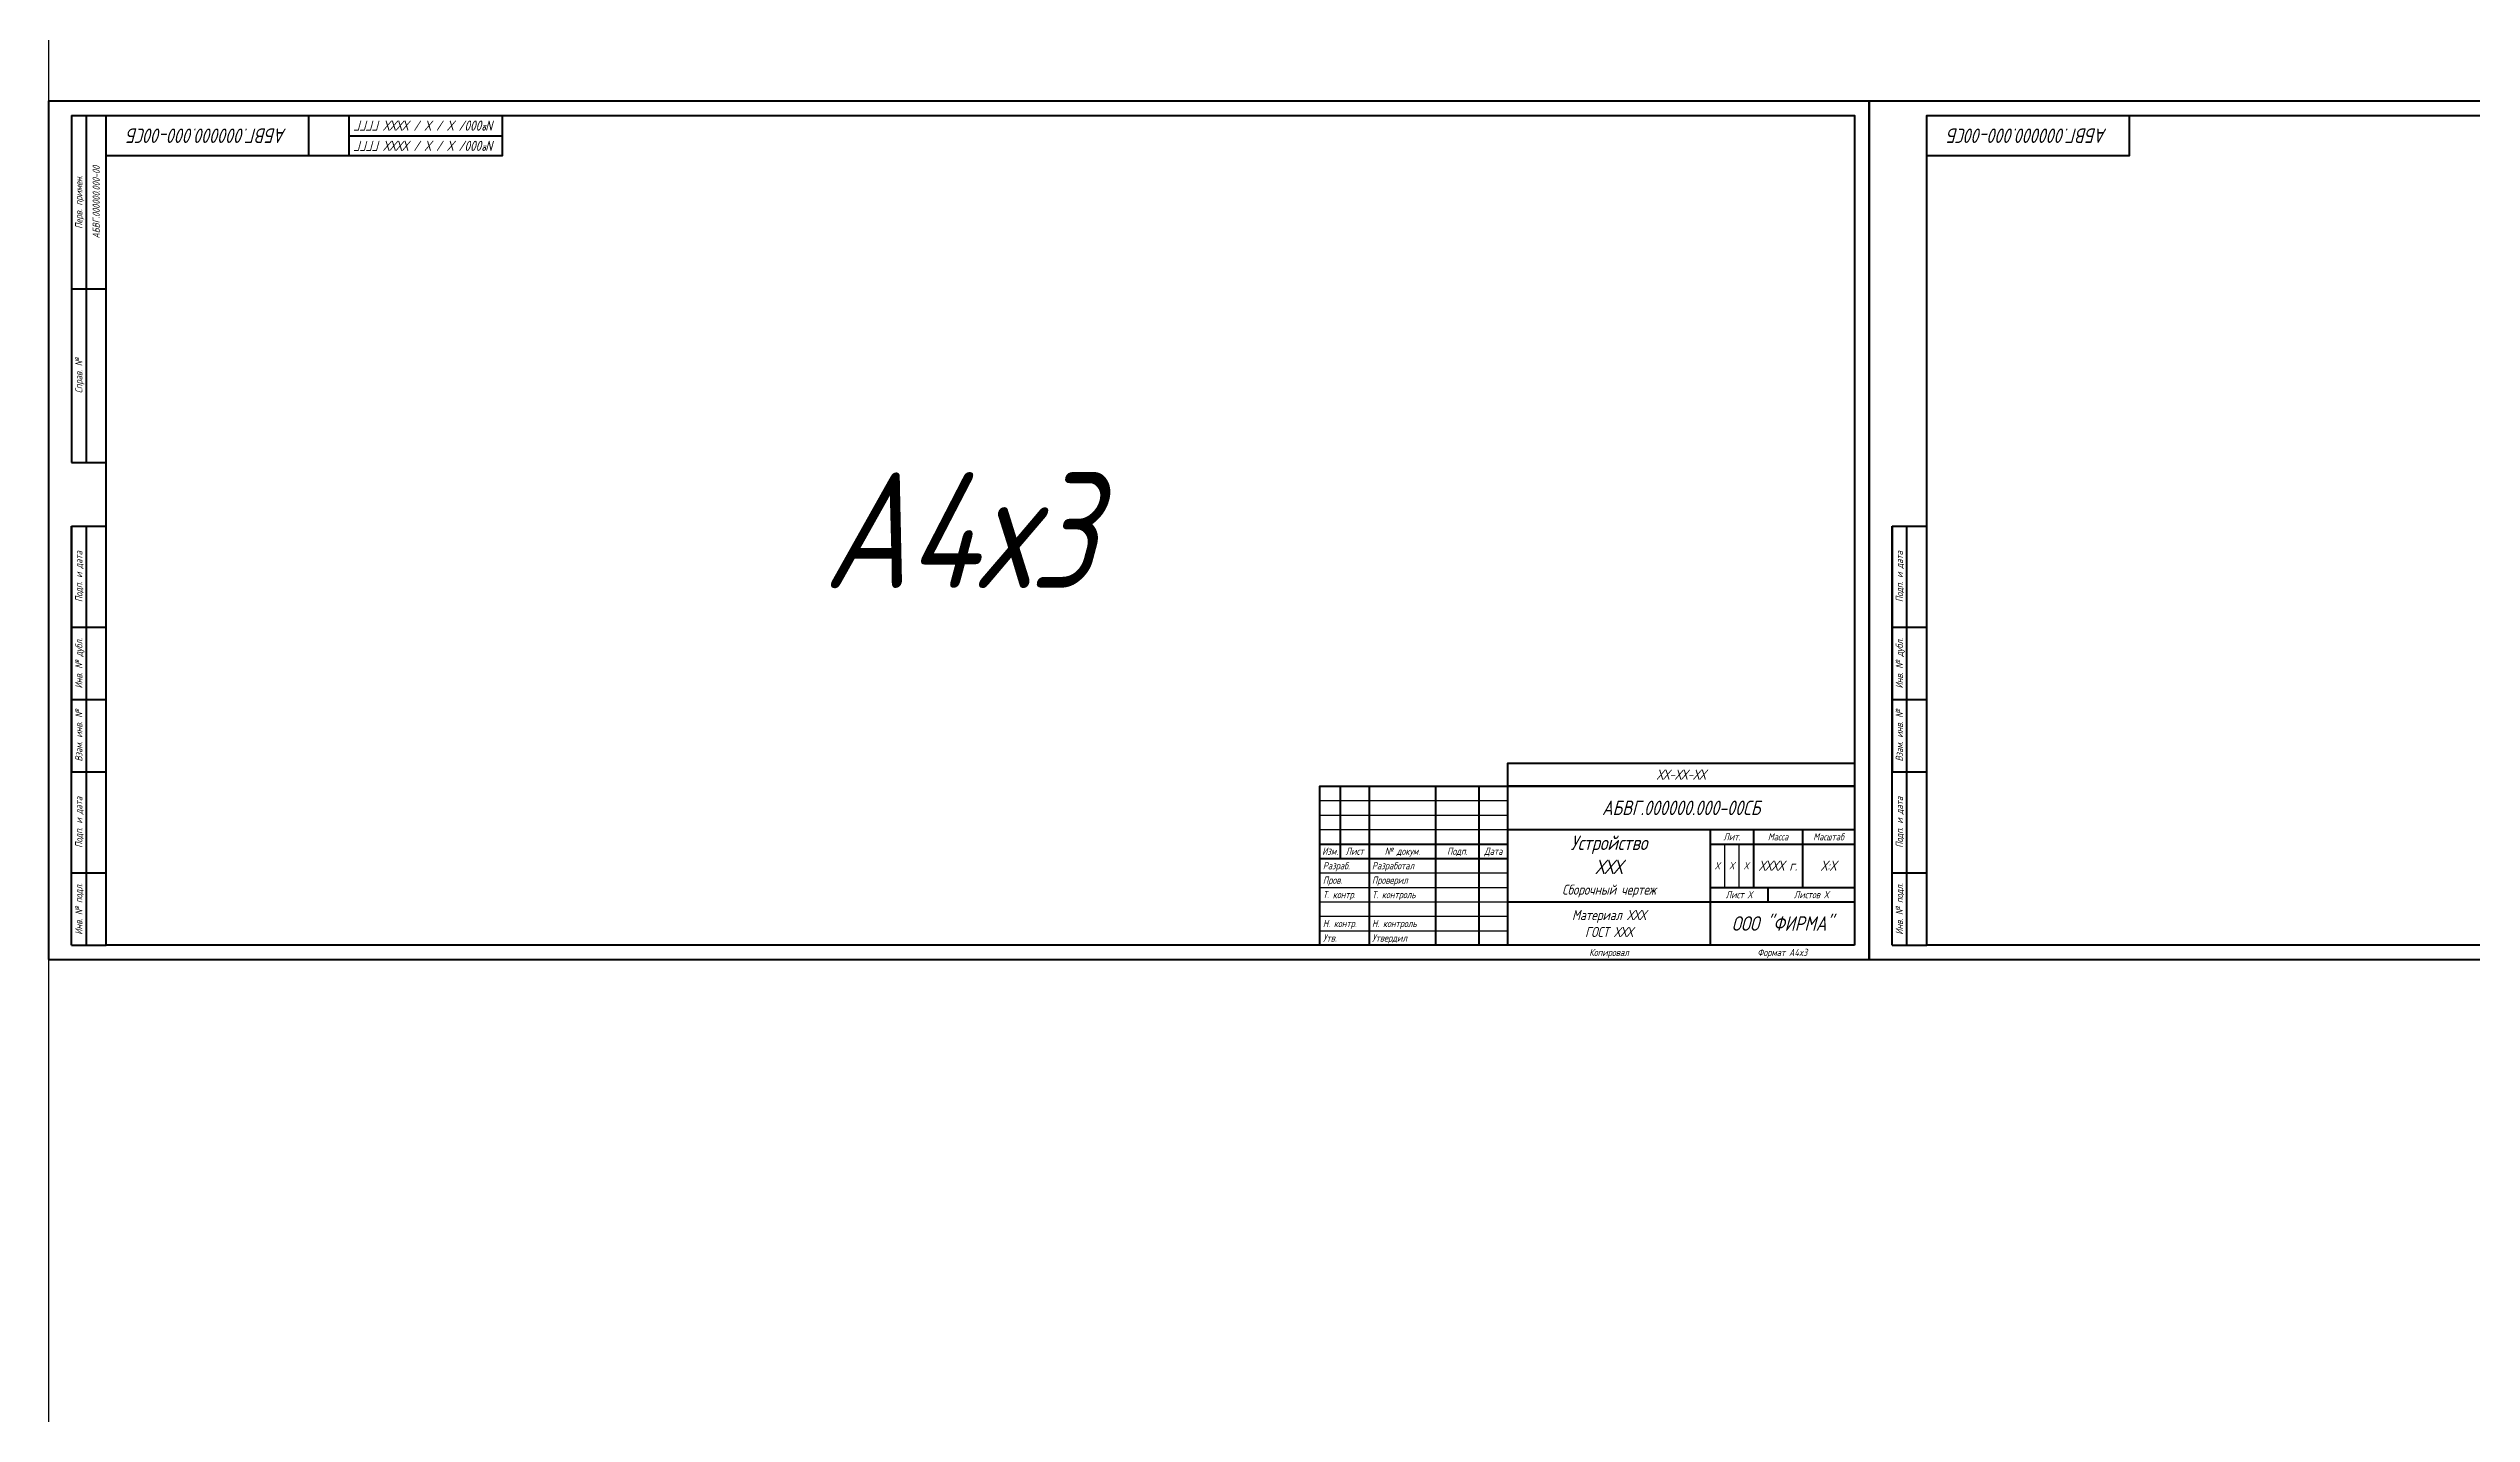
# Model space of a CAD drawing. Header units: inches. Extents: x 0 to 5320, y -3514 to 0.
# Drawn here: x 0 to 838, y -1345 to -873 of the extents above; entities that cross this region are included whole.
import ezdxf

# ---------------------------------------------------------------- set-up
doc = ezdxf.new("R2010")
doc.units = ezdxf.units.IN
doc.header["$MEASUREMENT"] = 0
doc.layers.get('Defpoints').update_dxf_attribs({"color": 30})
doc.styles.add('GOST_A_05.0', font='GOST_A.TTF', dxfattribs={"height": 5})
doc.styles.add('GOST_A_40.0', font='GOST_A.TTF', dxfattribs={"height": 40})
doc.styles.add('GOST_B_02.5', font='GOST_A.TTF', dxfattribs={"height": 2.5})
doc.styles.add('GOST_B_03.5', font='GOST_A.TTF', dxfattribs={"height": 3.5})

msp = doc.modelspace()

# ---------------------------------------------------------------- linework, layer by layer
for p, q in [((0, 0), (0, -3514)), ((480, -1128), (495, -1128))]:
    msp.add_line(p, q)
at = {"lineweight": 50}
for p, q in [((8, -896), (8, -1016)), ((8, -896), (20, -896)), ((13, -896), (13, -1016)), ((90, -896), (90, -910)), ((104, -896), (104, -910)), ((104, -903), (157, -903)), ((8, -956), (20, -956)), ((8, -1016), (20, -1016)), ((8, -1183), (8, -1038)), ((8, -1038), (8, -1123)), ((8, -1038), (20, -1038)), ((13, -1038), (13, -1183)), ((638, -1183), (638, -1038)), ((638, -1038), (638, -1123)), ((638, -1038), (650, -1038)), ((643, -1038), (643, -1183)), ((8, -1073), (20, -1073)), ((638, -1073), (650, -1073)), ((8, -1098), (20, -1098)), ((638, -1098), (650, -1098)), ((8, -1123), (20, -1123)), ((638, -1123), (650, -1123)), ((447, -1128), (447, -1153)), ((457, -1128), (457, -1183)), ((480, -1128), (480, -1183)), ((495, -1128), (495, -1183)), ((440, -1148), (505, -1148)), ((505, -1143), (625, -1143)), ((575, -1143), (575, -1183)), ((575, -1148), (625, -1148)), ((590, -1143), (590, -1163)), ((607, -1143), (607, -1163)), ((440, -1153), (505, -1153)), ((8, -1158), (20, -1158)), ((575, -1163), (625, -1163)), ((595, -1163), (595, -1168)), ((638, -1158), (650, -1158)), ((505, -1168), (625, -1168)), ((8, -1183), (20, -1183)), ((638, -1183), (650, -1183))]:
    msp.add_line(p, q, dxfattribs=at)
at = {"lineweight": 25}
for p, q in [((440, -1133), (505, -1133)), ((440, -1138), (505, -1138)), ((440, -1143), (505, -1143)), ((580, -1148), (580, -1163)), ((585, -1148), (585, -1163)), ((440, -1158), (505, -1158)), ((440, -1163), (505, -1163)), ((440, -1168), (505, -1168)), ((440, -1173), (505, -1173)), ((440, -1178), (505, -1178))]:
    msp.add_line(p, q, dxfattribs=at)
at = {"lineweight": 50}
for points in [[(625, -1183), (20, -1183), (20, -896), (625, -896)], [(20, -896), (157, -896), (157, -910), (20, -910)], [(1255, -1183), (650, -1183), (650, -896), (1255, -896)], [(650, -896), (720, -896), (720, -910), (650, -910)], [(625, -1128), (505, -1128), (505, -1120), (625, -1120)], [(625, -1183), (440, -1183), (440, -1128), (625, -1128)], [(625, -1183), (505, -1183), (505, -1128), (625, -1128)]]:
    msp.add_lwpolyline(points, close=True, dxfattribs=at)
at = {"layer": 'Defpoints', "lineweight": 50}
for points in [[(0, -1188), (630, -1188), (630, -891), (0, -891)], [(630, -1188), (1260, -1188), (1260, -891), (630, -891)]]:
    msp.add_lwpolyline(points, close=True, dxfattribs=at)

# ---------------------------------------------------------------- texts
at = {"color": 1, "lineweight": 13}
for s, insert, char_height, width, attachment_point, rotation, style in [('{\\fGOST type A|b0|i1|c204|p34;АБВГ.000000.000-00СБ}', (55, -903), 5, 70, 5, 180, 'GOST_A_05.0'), ('{\\fGOST type A|b0|i1|c204|p34;№000/ Х / Х / ХХХХ ГГГГ}', (130.5, -899.5), 3.5, 53, 5, 180, 'GOST_B_03.5'), ('{\\fGOST type A|b0|i1|c204|p34;№000/ Х / Х / ХХХХ ГГГГ}', (130.5, -906.5), 3.5, 53, 5, 180, 'GOST_B_03.5'), ('{\\fGOST type A|b0|i1|c204|p34;АБВГ.000000.000-00СБ}', (685, -903), 5, 70, 5, 180, 'GOST_A_05.0'), ('{\\fGOST type A|b0|i1|c204|p34;АБВГ.000000.000-00}', (15.25, -926), 2.5, 60, 2, 90, 'GOST_B_02.5')]:
    msp.add_mtext(s, dxfattribs=dict(at, insert=insert, char_height=char_height, width=width, attachment_point=attachment_point, rotation=rotation, style=style))
at = {"lineweight": 13, "char_height": 2.5, "attachment_point": 2, "rotation": 90, "style": 'GOST_B_02.5'}
for s, insert, width in [('{\\fGOST type A|b0|i1|c204|p34;Перв. примен.}', (9.25, -926), 60), ('{\\fGOST type A|b0|i1|c204|p34;Справ. №}', (9.25, -986), 60), ('{\\fGOST type A|b0|i1|c204|p34;Подп. и дата}', (9.25, -1055.5), 35), ('{\\fGOST type A|b0|i1|c204|p34;Подп. и дата}', (639.25, -1055.5), 35), ('{\\fGOST type A|b0|i1|c204|p34;Инв. № дубл.}', (9.25, -1085.5), 25), ('{\\fGOST type A|b0|i1|c204|p34;Инв. № дубл.}', (639.25, -1085.5), 25), ('{\\fGOST type A|b0|i1|c204|p34;Взам. инв. №}', (9.25, -1110.5), 25), ('{\\fGOST type A|b0|i1|c204|p34;Взам. инв. №}', (639.25, -1110.5), 25), ('{\\fGOST type A|b0|i1|c204|p34;Подп. и дата}', (9.25, -1140.5), 35), ('{\\fGOST type A|b0|i1|c204|p34;Подп. и дата}', (639.25, -1140.5), 35), ('{\\fGOST type A|b0|i1|c204|p34;Инв. № подл.}', (9.25, -1170.5), 25), ('{\\fGOST type A|b0|i1|c204|p34;Инв. № подл.}', (639.25, -1170.5), 25)]:
    msp.add_mtext(s, dxfattribs=dict(at, insert=insert, width=width))
at = {"color": 1, "lineweight": 13}
for s, insert, char_height, width, attachment_point, style in [('{\\fGOST type A|b0|i1|c204|p34;ХХ-ХХ-ХХ}', (565, -1124), 3.5, 120, 5, 'GOST_B_03.5'), ('{\\fGOST type A|b0|i1|c204|p34;АБВГ.000000.000-00СБ}', (565, -1135.5), 5, 120, 5, 'GOST_A_05.0'), ('{\\fGOST type A|b0|i1|c204|p34;Устройство\\PХХХ}', (540, -1151.75), 5, 70, 5, 'GOST_A_05.0'), ('{\\fGOST type A|b0|i1|c204|p34;Разработал}', (458, -1154.25), 2.5, 22, 1, 'GOST_B_02.5'), ('{\\fGOST type A|b0|i1|c204|p34;Х}', (577.5, -1155.5), 2.5, 5, 5, 'GOST_B_02.5'), ('{\\fGOST type A|b0|i1|c204|p34;Х}', (582.5, -1155.5), 2.5, 5, 5, 'GOST_B_02.5'), ('{\\fGOST type A|b0|i1|c204|p34;Х}', (587.5, -1155.5), 2.5, 5, 5, 'GOST_B_02.5'), ('{\\fGOST type A|b0|i1|c204|p34;ХХХХ г.}', (598.5, -1155.5), 3.5, 17, 5, 'GOST_B_03.5'), ('{\\fGOST type A|b0|i1|c204|p34;Х:Х}', (616, -1155.5), 3.5, 18, 5, 'GOST_B_03.5'), ('{\\fGOST type A|b0|i1|c204|p34;Проверил}', (458, -1159.25), 2.5, 22, 1, 'GOST_B_02.5'), ('{\\fGOST type A|b0|i1|c204|p34;Т. контроль}', (458, -1164.25), 2.5, 22, 1, 'GOST_B_02.5'), ('{\\fGOST type A|b0|i1|c204|p34;Лист Х}', (585, -1164.25), 2.5, 20, 2, 'GOST_B_02.5'), ('{\\fGOST type A|b0|i1|c204|p34;Листов Х}', (610, -1164.25), 2.5, 30, 2, 'GOST_B_02.5'), ('{\\fGOST type A|b0|i1|c204|p34;Материал ХХХ\\PГОСТ ХХХ}', (540, -1175.5), 3.5, 70, 5, 'GOST_B_03.5'), ('{\\fGOST type A|b0|i1|c204|p34;ООО "ФИРМА"}', (600, -1175.5), 5, 50, 5, 'GOST_A_05.0'), ('{\\fGOST type A|b0|i1|c204|p34;Утвердил}', (458, -1179.25), 2.5, 22, 1, 'GOST_B_02.5'), ('{\\fGOST type A|b0|i1|c204|p34;Н. контроль}', (458, -1174.25), 2.5, 22, 1, 'GOST_B_02.5')]:
    msp.add_mtext(s, dxfattribs=dict(at, insert=insert, char_height=char_height, width=width, attachment_point=attachment_point, style=style))
at = {"lineweight": 13}
for s, insert, char_height, width, attachment_point, style in [('{\\fGOST type A|b0|i1|c204|p34;Лит.}', (582.5, -1144.25), 2.5, 15, 2, 'GOST_B_02.5'), ('{\\fGOST type A|b0|i1|c204|p34;Масса}', (598.5, -1144.25), 2.5, 17, 2, 'GOST_B_02.5'), ('{\\fGOST type A|b0|i1|c204|p34;Масштаб}', (616, -1144.25), 2.5, 18, 2, 'GOST_B_02.5'), ('{\\fGOST type A|b0|i1|c204|p34;Изм.}', (443.5, -1149.25), 2.5, 7, 2, 'GOST_B_02.5'), ('{\\fGOST type A|b0|i1|c204|p34;Разраб.}', (441, -1154.25), 2.5, 16, 1, 'GOST_B_02.5'), ('{\\fGOST type A|b0|i1|c204|p34;Лист}', (452, -1149.25), 2.5, 10, 2, 'GOST_B_02.5'), ('{\\fGOST type A|b0|i1|c204|p34;№ докум.}', (468.5, -1149.25), 2.5, 23, 2, 'GOST_B_02.5'), ('{\\fGOST type A|b0|i1|c204|p34;Подп.}', (487.5, -1149.25), 2.5, 15, 2, 'GOST_B_02.5'), ('{\\fGOST type A|b0|i1|c204|p34;Дата}', (500, -1149.25), 2.5, 10, 2, 'GOST_B_02.5'), ('{\\fGOST type A|b0|i1|c204|p34;Пров.}', (441, -1159.25), 2.5, 16, 1, 'GOST_B_02.5'), ('{\\fGOST type A|b0|i1|c204|p34;Т. контр.}', (441, -1164.25), 2.5, 16, 1, 'GOST_B_02.5'), ('{\\fGOST type A|b0|i1|c204|p34;Сборочный чертеж}', (540, -1164.25), 3.5, 70, 5, 'GOST_B_03.5'), ('{\\fGOST type A|b0|i1|c204|p34;Утв.}', (441, -1179.25), 2.5, 16, 1, 'GOST_B_02.5'), ('{\\fGOST type A|b0|i1|c204|p34;Н. контр.}', (441, -1174.25), 2.5, 16, 1, 'GOST_B_02.5'), ('{\\fGOST type A|b0|i1|c204|p34;Копировал}', (540, -1184.25), 2.5, 70, 2, 'GOST_B_02.5'), ('{\\fGOST type A|b0|i1|c204|p34;Формат А4x3}', (600, -1184.25), 2.5, 50, 2, 'GOST_B_02.5')]:
    msp.add_mtext(s, dxfattribs=dict(at, insert=insert, char_height=char_height, width=width, attachment_point=attachment_point, style=style))
at = {"layer": 'Defpoints', "lineweight": 13, "insert": (315, -1039.5), "char_height": 40, "width": 630, "attachment_point": 5, "style": 'GOST_A_40.0'}
msp.add_mtext('{\\fGOST type A|b0|i1|c204|p34;A4х3}', dxfattribs=at)

doc.saveas('drawing.dxf')
